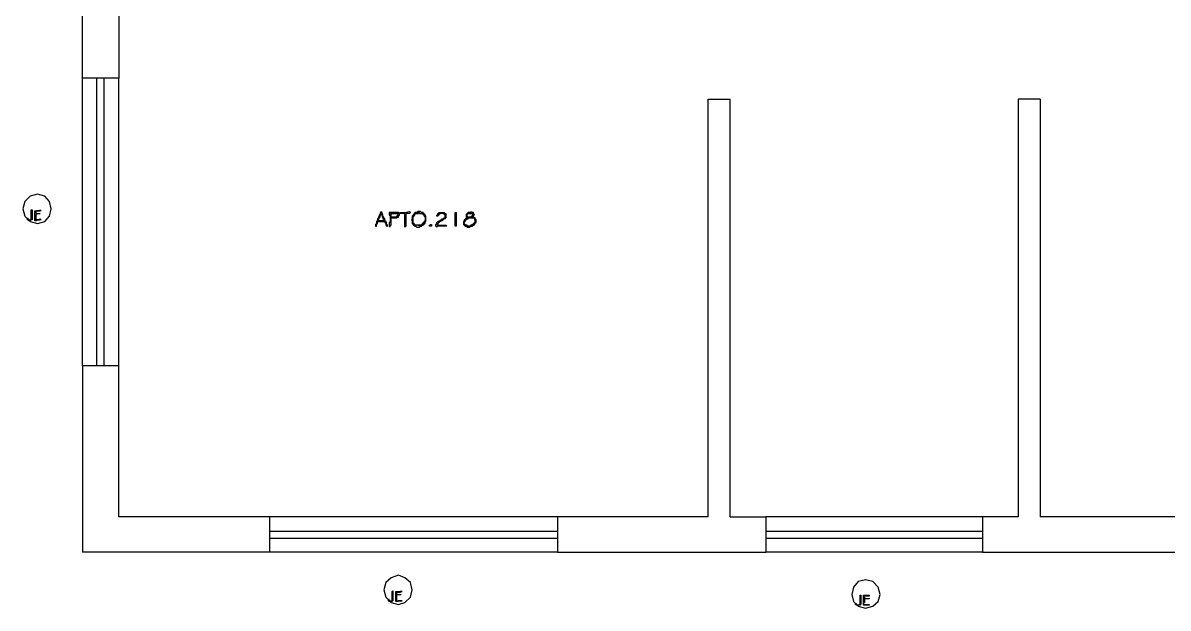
# Model space of a CAD drawing. Header units: millimetres. Extents: x -518.8 to -461.2, y 3.5 to 44.2.
# Drawn here: x -516.69 to -508.71, y 14.46 to 18.54 of the extents above; entities that cross this region are included whole.
import ezdxf

# ---------------------------------------------------------------- set-up
doc = ezdxf.new("R2010")
doc.units = ezdxf.units.MM
doc.header["$MEASUREMENT"] = 0
for name, color, linetype in [('10', 10, 'Continuous'), ('4', 4, 'Continuous'), ('5', 5, 'Continuous'), ('6', 6, 'Continuous'), ('8', 8, 'Continuous'), ('MYSOLIDS', 7, 'Continuous')]:
    doc.layers.add(name, color=color, linetype=linetype)

msp = doc.modelspace()

# ---------------------------------------------------------------- linework, layer by layer
at = {"layer": '10'}
for points in [[(-516.0211, 19.2127), (-516.0211, 18.1556), (-516.0211, 18.1556), (-516.2752, 18.1556), (-516.2752, 18.1556), (-516.2752, 19.6135)], [(-511.9151, 15.1), (-511.9151, 18.009)], [(-511.7617, 15.1), (-511.7617, 18.009)], [(-509.7564, 18.009), (-509.7564, 15.1)], [(-509.6038, 18.009), (-509.7564, 18.009)], [(-509.6038, 18.009), (-509.6038, 15.1)], [(-516.0211, 15.1), (-516.0211, 16.1503), (-516.0211, 16.1503), (-516.2752, 16.1503), (-516.2752, 16.1503), (-516.2752, 14.8518)], [(-514.9707, 15.1), (-516.0211, 15.1)], [(-514.9707, 15.1), (-514.9707, 14.8518)], [(-511.9151, 15.1), (-512.9654, 15.1)], [(-512.9654, 15.1), (-512.9654, 14.8518), (-512.9654, 14.8518), (-511.5136, 14.8518)], [(-511.7617, 15.1), (-511.5136, 15.1), (-511.5136, 14.8518)], [(-509.7564, 15.1), (-510.0053, 15.1), (-510.0053, 15.1), (-510.0053, 14.8518), (-510.0053, 14.8518), (-508.5534, 14.8518), (-508.5534, 14.8518), (-508.5534, 15.1)], [(-508.5534, 15.1), (-509.6038, 15.1)], [(-514.9707, 14.8518), (-516.2752, 14.8518)]]:
    msp.add_lwpolyline(points, dxfattribs=at)
at = {"layer": '4'}
for points in [[(-512.9654, 15.1), (-514.9707, 15.1)], [(-512.9654, 14.9977), (-514.9707, 14.9977)], [(-512.9654, 14.9473), (-514.9707, 14.9473)], [(-512.9654, 14.8518), (-514.9707, 14.8518)]]:
    msp.add_lwpolyline(points, dxfattribs=at)
at = {"layer": '5'}
msp.add_lwpolyline([(-511.9151, 18.009), (-511.7617, 18.009)], dxfattribs=at)
at = {"layer": '6'}
for points in [[(-516.4918, 17.2451), (-516.5045, 17.2962), (-516.5369, 17.3345), (-516.5872, 17.3473), (-516.6384, 17.3345), (-516.6767, 17.2962), (-516.6895, 17.2451), (-516.6767, 17.1947), (-516.6384, 17.1563), (-516.5872, 17.1436), (-516.5369, 17.1563), (-516.5045, 17.1947), (-516.4918, 17.2451)], [(-513.9775, 14.5909), (-513.9902, 14.6413), (-514.0286, 14.6736), (-514.073, 14.6924), (-514.1241, 14.6736), (-514.1617, 14.6413), (-514.1745, 14.5909), (-514.1617, 14.5398), (-514.1241, 14.5015), (-514.073, 14.4887), (-514.0286, 14.5015), (-513.9902, 14.5398), (-513.9775, 14.5909)], [(-510.7181, 14.5586), (-510.7308, 14.6097), (-510.7692, 14.6481), (-510.8196, 14.6609), (-510.8707, 14.6481), (-510.9023, 14.6097), (-510.9151, 14.5586), (-510.9023, 14.5082), (-510.8707, 14.4759), (-510.8196, 14.4631), (-510.7692, 14.4759), (-510.7308, 14.5082), (-510.7181, 14.5586)]]:
    msp.add_lwpolyline(points, dxfattribs=at)
at = {"layer": '8'}
for points in [[(-516.2752, 16.1503), (-516.2752, 18.1556)], [(-516.1737, 16.1503), (-516.1737, 18.1556)], [(-516.1226, 16.1503), (-516.1226, 18.1556)], [(-516.0211, 16.1503), (-516.0211, 18.1556)], [(-510.0053, 15.1), (-511.5136, 15.1)], [(-510.0053, 14.9977), (-511.5136, 14.9977)], [(-510.0053, 14.9473), (-511.5136, 14.9473)], [(-510.0053, 14.8518), (-511.5136, 14.8518)]]:
    msp.add_lwpolyline(points, dxfattribs=at)
at = {"layer": 'MYSOLIDS'}
for points in [[(-516.6324, 17.1879), (-516.6324, 17.2323), (-516.6324, 17.2391), (-516.6324, 17.2391), (-516.6256, 17.2391), (-516.6256, 17.2391), (-516.6256, 17.2391), (-516.6256, 17.2391), (-516.6256, 17.2323), (-516.6256, 17.2323), (-516.6256, 17.1879), (-516.6256, 17.1879), (-516.6256, 17.1819), (-516.6256, 17.1819), (-516.6256, 17.1751), (-516.6256, 17.1751), (-516.6256, 17.1751), (-516.6256, 17.1691), (-516.6324, 17.1691), (-516.6324, 17.1691), (-516.6324, 17.1691), (-516.6384, 17.1624), (-516.6384, 17.1624), (-516.6451, 17.1624), (-516.6451, 17.1624), (-516.6451, 17.1624), (-516.6511, 17.1624), (-516.6511, 17.1691), (-516.6511, 17.1691), (-516.6572, 17.1691), (-516.6572, 17.1751), (-516.6572, 17.1751), (-516.6572, 17.1751), (-516.6572, 17.1819), (-516.6572, 17.1819), (-516.6572, 17.1819), (-516.6572, 17.1819), (-516.6572, 17.1751), (-516.6572, 17.1751), (-516.6511, 17.1751), (-516.6511, 17.1751), (-516.6511, 17.1751), (-516.6511, 17.1691), (-516.6511, 17.1691), (-516.6451, 17.1691), (-516.6451, 17.1691), (-516.6451, 17.1691), (-516.6384, 17.1691), (-516.6384, 17.1691), (-516.6384, 17.1691), (-516.6324, 17.1691), (-516.6324, 17.1751), (-516.6324, 17.1751), (-516.6324, 17.1751), (-516.6324, 17.1819), (-516.6256, 17.1819), (-516.6324, 17.1879), (-516.6324, 17.1879), (-516.6324, 17.1879), (-516.6324, 17.1879), (-516.6324, 17.1879), (-516.6324, 17.1879), (-516.6324, 17.1879)], [(-516.6, 17.2135), (-516.5684, 17.2135), (-516.5684, 17.2135), (-516.5684, 17.2135), (-516.5684, 17.2135), (-516.5684, 17.2135), (-516.5684, 17.2135), (-516.5684, 17.2135), (-516.5684, 17.2135), (-516.5684, 17.2135), (-516.5684, 17.2135), (-516.6, 17.2067), (-516.6, 17.2067), (-516.6, 17.2067), (-516.6, 17.2067), (-516.6, 17.2067), (-516.6, 17.2007), (-516.6, 17.2007), (-516.6, 17.1947), (-516.6, 17.1947), (-516.6, 17.1879), (-516.6, 17.1879), (-516.6, 17.1819), (-516.6, 17.1819), (-516.6, 17.1751), (-516.6, 17.1751), (-516.6, 17.1691), (-516.6, 17.1691), (-516.6, 17.1691), (-516.594, 17.1691), (-516.594, 17.1691), (-516.5872, 17.1691), (-516.5872, 17.1691), (-516.5812, 17.1691), (-516.5812, 17.1691), (-516.5745, 17.1691), (-516.5745, 17.1691), (-516.5684, 17.1751), (-516.5684, 17.1751), (-516.5684, 17.1751), (-516.5617, 17.1691), (-516.5617, 17.1691), (-516.5617, 17.1691), (-516.5617, 17.1691), (-516.5617, 17.1691), (-516.5684, 17.1691), (-516.5684, 17.1691), (-516.5745, 17.1691), (-516.5745, 17.1691), (-516.5812, 17.1691), (-516.5812, 17.1691), (-516.5872, 17.1691), (-516.5872, 17.1691), (-516.594, 17.1691), (-516.594, 17.1624), (-516.6, 17.1624), (-516.6, 17.1624), (-516.6, 17.1624), (-516.6068, 17.1624), (-516.6068, 17.1691), (-516.6068, 17.1691), (-516.6068, 17.1691), (-516.6068, 17.1691), (-516.6068, 17.1691), (-516.6068, 17.1751), (-516.6068, 17.1751), (-516.6068, 17.1819), (-516.6068, 17.1819), (-516.6068, 17.1879), (-516.6068, 17.1879), (-516.6068, 17.1947), (-516.6068, 17.1947), (-516.6068, 17.2007), (-516.6068, 17.2007), (-516.6068, 17.2007), (-516.6068, 17.2067), (-516.6068, 17.2135), (-516.6068, 17.2135), (-516.6068, 17.2195), (-516.6068, 17.2195), (-516.6068, 17.2263), (-516.6068, 17.2263), (-516.6068, 17.2263), (-516.6068, 17.2323), (-516.6068, 17.2323), (-516.6068, 17.2323), (-516.6068, 17.2323), (-516.6, 17.2323), (-516.6, 17.2323), (-516.6, 17.2323), (-516.594, 17.2323), (-516.594, 17.2323), (-516.594, 17.2323), (-516.5872, 17.2323), (-516.5872, 17.2323), (-516.5812, 17.2323), (-516.5812, 17.2323), (-516.5745, 17.2323), (-516.5745, 17.2323), (-516.5684, 17.2323), (-516.5684, 17.2323), (-516.5684, 17.2391), (-516.5684, 17.2391), (-516.5617, 17.2323), (-516.5617, 17.2323), (-516.5617, 17.2323), (-516.5617, 17.2323), (-516.5617, 17.2323), (-516.5617, 17.2323), (-516.5684, 17.2323), (-516.5684, 17.2323), (-516.5745, 17.2323), (-516.5745, 17.2323), (-516.5812, 17.2323), (-516.5872, 17.2323), (-516.5872, 17.2323), (-516.594, 17.2323), (-516.594, 17.2263), (-516.6, 17.2263), (-516.6, 17.2263), (-516.6, 17.2263), (-516.6, 17.2195), (-516.6, 17.2195), (-516.6, 17.2195), (-516.6, 17.2135), (-516.6, 17.2135), (-516.6, 17.2135), (-516.6, 17.2135), (-516.6, 17.2135)], [(-514.1872, 17.2135), (-514.194, 17.2135), (-514.194, 17.2135), (-514.194, 17.2067), (-514.1872, 17.2007), (-514.1872, 17.1947), (-514.1872, 17.1947), (-514.1872, 17.1879), (-514.1812, 17.1879), (-514.1812, 17.1819), (-514.1812, 17.1751), (-514.1745, 17.1751), (-514.1745, 17.1691), (-514.1745, 17.1624), (-514.2128, 17.1624), (-514.2196, 17.1624), (-514.2256, 17.1563), (-514.2256, 17.1496), (-514.2256, 17.1496), (-514.2256, 17.1436), (-514.2256, 17.1436), (-514.2324, 17.1368), (-514.2324, 17.1308), (-514.2324, 17.1308), (-514.2324, 17.124), (-514.2324, 17.124), (-514.2324, 17.124), (-514.2324, 17.124), (-514.2256, 17.124), (-514.2256, 17.1308), (-514.2256, 17.1368), (-514.2256, 17.1368), (-514.2196, 17.1436), (-514.2196, 17.1436), (-514.2196, 17.1496), (-514.2196, 17.1563), (-514.1684, 17.1563), (-514.1617, 17.1563), (-514.1684, 17.1624), (-514.1684, 17.1691), (-514.1684, 17.1691), (-514.1684, 17.1751), (-514.1745, 17.1819), (-514.1745, 17.1819), (-514.1745, 17.1879), (-514.1745, 17.1879), (-514.1812, 17.1947), (-514.1812, 17.1947), (-514.1812, 17.2007), (-514.1812, 17.2007), (-514.1812, 17.2067), (-514.1872, 17.2135), (-514.1872, 17.2135), (-514.1872, 17.2135)], [(-514.194, 17.2263), (-514.194, 17.2263), (-514.194, 17.2195), (-514.194, 17.2195), (-514.2, 17.2195), (-514.2, 17.2135), (-514.2, 17.2067), (-514.2068, 17.2007), (-514.2068, 17.1947), (-514.2128, 17.1879), (-514.2128, 17.1819), (-514.2128, 17.1819), (-514.2128, 17.1819), (-514.2196, 17.1751), (-514.2196, 17.1691), (-514.2196, 17.1624), (-514.2196, 17.1624), (-514.2128, 17.1624), (-514.2128, 17.1624), (-514.2128, 17.1691), (-514.2128, 17.1751), (-514.2068, 17.1751), (-514.2068, 17.1819), (-514.2068, 17.1819), (-514.2068, 17.1879), (-514.2, 17.1879), (-514.2, 17.1947), (-514.2, 17.2007), (-514.2, 17.2007), (-514.194, 17.2067), (-514.194, 17.2135), (-514.1872, 17.2135), (-514.1872, 17.2195), (-514.194, 17.2195), (-514.194, 17.2263), (-514.194, 17.2263)], [(-514.1617, 17.1563), (-514.1684, 17.1563), (-514.1684, 17.1563), (-514.1684, 17.1496), (-514.1684, 17.1496), (-514.1617, 17.1436), (-514.1617, 17.1368), (-514.1617, 17.1308), (-514.1557, 17.1308), (-514.1557, 17.124), (-514.1496, 17.124), (-514.1496, 17.124), (-514.1496, 17.124), (-514.1496, 17.124), (-514.1496, 17.1308), (-514.1496, 17.1308), (-514.1557, 17.1368), (-514.1557, 17.1436), (-514.1557, 17.1496), (-514.1617, 17.1563), (-514.1617, 17.1563), (-514.1617, 17.1563)], [(-514.1301, 17.2195), (-514.1301, 17.2195), (-514.1369, 17.2195), (-514.1369, 17.2195), (-514.1369, 17.2135), (-514.0918, 17.2135), (-514.0918, 17.2135), (-514.0857, 17.2135), (-514.0857, 17.2135), (-514.079, 17.2135), (-514.079, 17.2135), (-514.079, 17.2067), (-514.073, 17.2007), (-514.073, 17.2007), (-514.079, 17.2007), (-514.079, 17.1947), (-514.0857, 17.1947), (-514.0857, 17.1879), (-514.0857, 17.1879), (-514.0918, 17.1879), (-514.0985, 17.1879), (-514.0985, 17.1879), (-514.1045, 17.1879), (-514.1113, 17.1879), (-514.1113, 17.1879), (-514.1173, 17.1879), (-514.1241, 17.1879), (-514.079, 17.1879), (-514.079, 17.1879), (-514.073, 17.1879), (-514.073, 17.1947), (-514.073, 17.1947), (-514.0662, 17.2007), (-514.0662, 17.2067), (-514.0662, 17.2067), (-514.0662, 17.2135), (-514.073, 17.2135), (-514.073, 17.2195), (-514.079, 17.2195), (-514.1241, 17.2195), (-514.1301, 17.2195), (-514.1301, 17.2195), (-514.1301, 17.2195)], [(-514.1369, 17.2135), (-514.1369, 17.2135), (-514.1369, 17.2135), (-514.1369, 17.2067), (-514.1369, 17.2007), (-514.1301, 17.2007), (-514.1301, 17.1947), (-514.1301, 17.1879), (-514.1301, 17.1879), (-514.1301, 17.1819), (-514.1301, 17.1751), (-514.1301, 17.1691), (-514.1301, 17.1691), (-514.1301, 17.1624), (-514.1301, 17.1563), (-514.1301, 17.1496), (-514.1369, 17.1496), (-514.1369, 17.1436), (-514.1369, 17.1368), (-514.1369, 17.1308), (-514.1369, 17.1308), (-514.1369, 17.124), (-514.1369, 17.124), (-514.1301, 17.118), (-514.1301, 17.124), (-514.1301, 17.124), (-514.1301, 17.1308), (-514.1241, 17.1308), (-514.1241, 17.1368), (-514.1241, 17.1436), (-514.1241, 17.1436), (-514.1241, 17.1496), (-514.1241, 17.1563), (-514.1241, 17.1624), (-514.1241, 17.1624), (-514.1241, 17.1691), (-514.1241, 17.1751), (-514.1241, 17.1751), (-514.1241, 17.1819), (-514.1241, 17.1819), (-514.1241, 17.1819), (-514.1173, 17.1819), (-514.1113, 17.1819), (-514.1045, 17.1819), (-514.0985, 17.1819), (-514.0985, 17.1819), (-514.0918, 17.1819), (-514.0857, 17.1819), (-514.0857, 17.1819), (-514.079, 17.1879), (-514.1241, 17.1879), (-514.1241, 17.1879), (-514.1241, 17.1947), (-514.1241, 17.1947), (-514.1241, 17.2007), (-514.1241, 17.2067), (-514.1241, 17.2067), (-514.1241, 17.2135), (-514.1241, 17.2135), (-514.1173, 17.2135), (-514.1113, 17.2135), (-514.1113, 17.2135), (-514.1113, 17.2135), (-514.1045, 17.2135), (-514.0985, 17.2135), (-514.0918, 17.2135), (-514.1369, 17.2135), (-514.1369, 17.2135)], [(-514.0985, 17.2195), (-514.0985, 17.2195), (-514.1045, 17.2195), (-514.1113, 17.2195), (-514.1113, 17.2195), (-514.1173, 17.2195), (-514.1241, 17.2195), (-514.1241, 17.2195), (-514.079, 17.2195), (-514.079, 17.2195), (-514.0857, 17.2195), (-514.0918, 17.2195), (-514.0985, 17.2195), (-514.0985, 17.2195)], [(-513.9963, 17.2263), (-513.9963, 17.2263), (-513.9902, 17.2195), (-513.9902, 17.2195), (-513.9902, 17.2195), (-513.9902, 17.2195), (-513.9902, 17.2195), (-513.9902, 17.2195), (-513.9963, 17.2135), (-513.9963, 17.2135), (-514.0218, 17.2135), (-514.0218, 17.124), (-514.0218, 17.124), (-514.0218, 17.124), (-514.0286, 17.118), (-514.0286, 17.118), (-514.0286, 17.124), (-514.0286, 17.124), (-514.0286, 17.124), (-514.0286, 17.124), (-514.0286, 17.2135), (-514.0346, 17.2135), (-514.0414, 17.2135), (-514.0474, 17.2135), (-514.0542, 17.2135), (-514.0542, 17.2135), (-514.0602, 17.2135), (-514.0602, 17.2135), (-514.0602, 17.2135), (-514.0602, 17.2135), (-514.0662, 17.2135), (-514.0662, 17.2135), (-514.0602, 17.2195), (-514.0602, 17.2195), (-514.0602, 17.2195), (-514.0602, 17.2195), (-514.0542, 17.2195), (-514.0474, 17.2195), (-514.0474, 17.2195), (-514.0414, 17.2195), (-514.0414, 17.2195), (-514.0346, 17.2195), (-514.0286, 17.2195), (-513.9963, 17.2263), (-513.9963, 17.2263), (-513.9963, 17.2263)], [(-513.9587, 17.2195), (-513.9587, 17.2135), (-513.9647, 17.2135), (-513.9647, 17.2067), (-513.9707, 17.2067), (-513.9707, 17.2007), (-513.9707, 17.2007), (-513.9775, 17.1947), (-513.9775, 17.1947), (-513.9775, 17.1879), (-513.9775, 17.1819), (-513.9775, 17.1819), (-513.9775, 17.1751), (-513.9835, 17.1691), (-513.9835, 17.1691), (-513.9775, 17.1624), (-513.9775, 17.1563), (-513.9775, 17.1496), (-513.9775, 17.1496), (-513.9775, 17.1436), (-513.9707, 17.1368), (-513.9707, 17.1368), (-513.9707, 17.1308), (-513.9647, 17.1308), (-513.9647, 17.1308), (-513.9587, 17.124), (-513.9587, 17.124), (-513.9519, 17.124), (-513.9459, 17.118), (-513.9391, 17.118), (-513.9391, 17.118), (-513.9331, 17.118), (-513.9331, 17.118), (-513.9263, 17.118), (-513.9203, 17.124), (-513.9203, 17.124), (-513.9136, 17.124), (-513.9136, 17.124), (-513.9391, 17.1308), (-513.9391, 17.1308), (-513.9459, 17.1308), (-513.9459, 17.1308), (-513.9519, 17.1308), (-513.9587, 17.1308), (-513.9587, 17.1368), (-513.9647, 17.1368), (-513.9647, 17.1368), (-513.9647, 17.1436), (-513.9707, 17.1436), (-513.9707, 17.1496), (-513.9707, 17.1563), (-513.9707, 17.1563), (-513.9707, 17.1624), (-513.9707, 17.1691), (-513.9707, 17.1691), (-513.9707, 17.1751), (-513.9707, 17.1819), (-513.9707, 17.1819), (-513.9707, 17.1879), (-513.9707, 17.1947), (-513.9647, 17.1947), (-513.9647, 17.2007), (-513.9587, 17.2007), (-513.9587, 17.2067), (-513.9587, 17.2067), (-513.9519, 17.2135), (-513.9459, 17.2135), (-513.9459, 17.2135), (-513.9391, 17.2135), (-513.9331, 17.2135), (-513.9331, 17.2195), (-513.9587, 17.2195), (-513.9587, 17.2195)], [(-513.9331, 17.2263), (-513.9331, 17.2263), (-513.9331, 17.2263), (-513.9391, 17.2263), (-513.9459, 17.2195), (-513.9459, 17.2195), (-513.9519, 17.2195), (-513.9587, 17.2195), (-513.9331, 17.2195), (-513.9263, 17.2195), (-513.9263, 17.2135), (-513.9203, 17.2135), (-513.9136, 17.2135), (-513.9136, 17.2135), (-513.9075, 17.2135), (-513.9008, 17.2067), (-513.9008, 17.2067), (-513.9008, 17.2067), (-513.8948, 17.2007), (-513.8948, 17.2007), (-513.8948, 17.1947), (-513.888, 17.1879), (-513.888, 17.1879), (-513.888, 17.1819), (-513.888, 17.1751), (-513.888, 17.1751), (-513.888, 17.1691), (-513.888, 17.1691), (-513.888, 17.1624), (-513.8948, 17.1563), (-513.8948, 17.1496), (-513.8948, 17.1496), (-513.9008, 17.1496), (-513.9008, 17.1436), (-513.9075, 17.1436), (-513.9075, 17.1368), (-513.9136, 17.1368), (-513.9136, 17.1308), (-513.9203, 17.1308), (-513.9263, 17.1308), (-513.9263, 17.1308), (-513.9331, 17.1308), (-513.9391, 17.1308), (-513.9136, 17.124), (-513.9075, 17.1308), (-513.9075, 17.1308), (-513.9008, 17.1308), (-513.9008, 17.1368), (-513.8948, 17.1368), (-513.8948, 17.1436), (-513.888, 17.1436), (-513.888, 17.1496), (-513.888, 17.1563), (-513.888, 17.1563), (-513.882, 17.1563), (-513.882, 17.1624), (-513.882, 17.1691), (-513.882, 17.1751), (-513.882, 17.1751), (-513.882, 17.1751), (-513.882, 17.1819), (-513.882, 17.1879), (-513.882, 17.1947), (-513.882, 17.1947), (-513.888, 17.2007), (-513.888, 17.2067), (-513.8948, 17.2067), (-513.8948, 17.2135), (-513.8948, 17.2135), (-513.9008, 17.2135), (-513.9008, 17.2195), (-513.9075, 17.2195), (-513.9136, 17.2195), (-513.9136, 17.2195), (-513.9203, 17.2263), (-513.9263, 17.2263), (-513.9331, 17.2263), (-513.9331, 17.2263)], [(-513.8053, 17.1308), (-513.7421, 17.1308), (-513.7421, 17.1308), (-513.7421, 17.1308), (-513.7354, 17.124), (-513.7354, 17.124), (-513.7421, 17.124), (-513.7421, 17.124), (-513.7421, 17.124), (-513.7421, 17.124), (-513.8053, 17.124), (-513.8053, 17.124), (-513.8053, 17.124), (-513.8053, 17.118), (-513.8053, 17.118), (-513.8121, 17.124), (-513.8121, 17.124), (-513.8121, 17.124), (-513.8121, 17.124), (-513.8121, 17.1308), (-513.8121, 17.1368), (-513.8053, 17.1436), (-513.8053, 17.1436), (-513.8053, 17.1436), (-513.8053, 17.1496), (-513.7993, 17.1563), (-513.7993, 17.1563), (-513.7925, 17.1563), (-513.7925, 17.1624), (-513.7925, 17.1624), (-513.7865, 17.1624), (-513.7797, 17.1624), (-513.7797, 17.1691), (-513.7737, 17.1691), (-513.7677, 17.1751), (-513.7609, 17.1751), (-513.7609, 17.1751), (-513.7609, 17.1751), (-513.7549, 17.1819), (-513.7549, 17.1819), (-513.7481, 17.1879), (-513.7481, 17.1947), (-513.7481, 17.1947), (-513.7481, 17.2007), (-513.7481, 17.2007), (-513.7481, 17.2067), (-513.7549, 17.2067), (-513.7549, 17.2135), (-513.7549, 17.2135), (-513.7609, 17.2135), (-513.7677, 17.2135), (-513.7677, 17.2135), (-513.7737, 17.2135), (-513.7797, 17.2135), (-513.7865, 17.2135), (-513.7865, 17.2135), (-513.7865, 17.2067), (-513.7925, 17.2067), (-513.7925, 17.2007), (-513.7993, 17.2007), (-513.7993, 17.2007), (-513.7993, 17.1947), (-513.8053, 17.1947), (-513.8053, 17.1947), (-513.8053, 17.1947), (-513.8053, 17.1947), (-513.8053, 17.1947), (-513.8053, 17.1947), (-513.8053, 17.2007), (-513.8053, 17.2007), (-513.7993, 17.2067), (-513.7993, 17.2135), (-513.7993, 17.2135), (-513.7925, 17.2135), (-513.7925, 17.2195), (-513.7865, 17.2195), (-513.7865, 17.2195), (-513.7797, 17.2195), (-513.7737, 17.2195), (-513.7737, 17.2195), (-513.7677, 17.2195), (-513.7677, 17.2195), (-513.7609, 17.2195), (-513.7549, 17.2195), (-513.7549, 17.2195), (-513.7481, 17.2135), (-513.7481, 17.2135), (-513.7421, 17.2135), (-513.7421, 17.2067), (-513.7421, 17.2067), (-513.7421, 17.2007), (-513.7421, 17.1947), (-513.7421, 17.1947), (-513.7421, 17.1879), (-513.7421, 17.1879), (-513.7421, 17.1819), (-513.7481, 17.1819), (-513.7481, 17.1751), (-513.7549, 17.1751), (-513.7549, 17.1751), (-513.7609, 17.1691), (-513.7609, 17.1691), (-513.7677, 17.1624), (-513.7737, 17.1624), (-513.7737, 17.1624), (-513.7797, 17.1563), (-513.7865, 17.1563), (-513.7865, 17.1563), (-513.7925, 17.1496), (-513.7925, 17.1496), (-513.7993, 17.1436), (-513.7993, 17.1436), (-513.7993, 17.1368), (-513.7993, 17.1308), (-513.8053, 17.1308), (-513.8053, 17.1308), (-513.8053, 17.1308), (-513.8053, 17.1308)], [(-513.6782, 17.124), (-513.6782, 17.1308), (-513.6782, 17.1368), (-513.6782, 17.1368), (-513.6782, 17.1436), (-513.6782, 17.1436), (-513.6782, 17.1496), (-513.6782, 17.1563), (-513.6782, 17.1624), (-513.6782, 17.1624), (-513.6782, 17.1691), (-513.6782, 17.1751), (-513.6782, 17.1819), (-513.6782, 17.1819), (-513.6782, 17.1879), (-513.6782, 17.1947), (-513.6782, 17.1947), (-513.6782, 17.2007), (-513.6782, 17.2067), (-513.6782, 17.2067), (-513.6782, 17.2135), (-513.6782, 17.2195), (-513.6782, 17.2195), (-513.6782, 17.2195), (-513.6782, 17.2195), (-513.6782, 17.2195), (-513.6722, 17.2195), (-513.6722, 17.2195), (-513.6722, 17.2135), (-513.6722, 17.2135), (-513.6722, 17.2067), (-513.6722, 17.2007), (-513.6722, 17.2007), (-513.6722, 17.1947), (-513.6722, 17.1879), (-513.6722, 17.1879), (-513.6722, 17.1819), (-513.6722, 17.1751), (-513.6722, 17.1691), (-513.6722, 17.1691), (-513.6722, 17.1624), (-513.6722, 17.1563), (-513.6722, 17.1496), (-513.6722, 17.1496), (-513.6722, 17.1436), (-513.6722, 17.1368), (-513.6722, 17.1308), (-513.6722, 17.1308), (-513.6722, 17.1308), (-513.6722, 17.1308), (-513.6722, 17.124), (-513.6782, 17.124), (-513.6782, 17.124), (-513.6782, 17.124), (-513.6782, 17.124), (-513.6782, 17.124), (-513.6782, 17.124), (-513.6782, 17.124), (-513.6782, 17.124), (-513.6782, 17.124), (-513.6782, 17.124)], [(-513.5699, 17.2263), (-513.5699, 17.2195), (-513.576, 17.2195), (-513.5827, 17.2195), (-513.5887, 17.2195), (-513.5887, 17.2195), (-513.5699, 17.2135), (-513.5699, 17.2135), (-513.5639, 17.2135), (-513.5572, 17.2135), (-513.5572, 17.2135), (-513.5572, 17.2067), (-513.5572, 17.2067), (-513.5572, 17.2067), (-513.5572, 17.2007), (-513.5572, 17.1947), (-513.5639, 17.1947), (-513.5639, 17.1947), (-513.5699, 17.1879), (-513.5699, 17.1879), (-513.576, 17.1879), (-513.5827, 17.1879), (-513.6015, 17.1879), (-513.6015, 17.1879), (-513.5955, 17.1879), (-513.5887, 17.1819), (-513.5955, 17.1819), (-513.6015, 17.1819), (-513.6015, 17.1751), (-513.6083, 17.1751), (-513.6083, 17.1691), (-513.6143, 17.1691), (-513.6143, 17.1624), (-513.6143, 17.1563), (-513.6211, 17.1563), (-513.6211, 17.1496), (-513.6211, 17.1436), (-513.6211, 17.1436), (-513.6211, 17.1368), (-513.6143, 17.1308), (-513.6143, 17.1308), (-513.6083, 17.124), (-513.6083, 17.124), (-513.5887, 17.124), (-513.5887, 17.124), (-513.5955, 17.124), (-513.5955, 17.1308), (-513.6015, 17.1308), (-513.6083, 17.1308), (-513.6083, 17.1308), (-513.6083, 17.1368), (-513.6143, 17.1436), (-513.6143, 17.1436), (-513.6143, 17.1496), (-513.6143, 17.1496), (-513.6083, 17.1563), (-513.6083, 17.1624), (-513.6083, 17.1624), (-513.6015, 17.1691), (-513.6015, 17.1691), (-513.5955, 17.1751), (-513.5955, 17.1751), (-513.5887, 17.1751), (-513.5887, 17.1819), (-513.5827, 17.1819), (-513.5827, 17.1819), (-513.576, 17.1819), (-513.5699, 17.1819), (-513.5639, 17.1819), (-513.5444, 17.1819), (-513.5511, 17.1879), (-513.5572, 17.1879), (-513.5572, 17.1879), (-513.5572, 17.1879), (-513.5511, 17.1947), (-513.5511, 17.1947), (-513.5511, 17.2007), (-513.5511, 17.2007), (-513.5444, 17.2067), (-513.5444, 17.2067), (-513.5511, 17.2135), (-513.5511, 17.2135), (-513.5511, 17.2195), (-513.5572, 17.2195), (-513.5572, 17.2195), (-513.5639, 17.2195), (-513.5699, 17.2263), (-513.5699, 17.2263)], [(-513.5444, 17.1819), (-513.5639, 17.1819), (-513.5639, 17.1819), (-513.5572, 17.1819), (-513.5572, 17.1819), (-513.5511, 17.1819), (-513.5444, 17.1751), (-513.5444, 17.1751), (-513.5444, 17.1691), (-513.5384, 17.1624), (-513.5384, 17.1624), (-513.5384, 17.1563), (-513.5444, 17.1496), (-513.5444, 17.1496), (-513.5444, 17.1496), (-513.5511, 17.1436), (-513.5511, 17.1368), (-513.5572, 17.1368), (-513.5572, 17.1368), (-513.5639, 17.1308), (-513.5639, 17.1308), (-513.5699, 17.1308), (-513.5699, 17.1308), (-513.576, 17.124), (-513.5827, 17.124), (-513.5887, 17.124), (-513.6083, 17.124), (-513.6083, 17.124), (-513.6015, 17.124), (-513.5955, 17.118), (-513.5887, 17.118), (-513.5887, 17.118), (-513.5887, 17.118), (-513.5827, 17.118), (-513.5767, 17.118), (-513.5699, 17.124), (-513.5699, 17.124), (-513.5639, 17.124), (-513.5639, 17.124), (-513.5572, 17.124), (-513.5572, 17.1308), (-513.5511, 17.1308), (-513.5444, 17.1368), (-513.5444, 17.1368), (-513.5444, 17.1368), (-513.5384, 17.1436), (-513.5384, 17.1436), (-513.5384, 17.1496), (-513.5316, 17.1496), (-513.5316, 17.1563), (-513.5316, 17.1624), (-513.5316, 17.1624), (-513.5316, 17.1691), (-513.5316, 17.1691), (-513.5384, 17.1751), (-513.5384, 17.1819), (-513.5444, 17.1819), (-513.5444, 17.1819), (-513.5444, 17.1819)], [(-513.5887, 17.2195), (-513.5955, 17.2135), (-513.5955, 17.2135), (-513.6015, 17.2067), (-513.6015, 17.2067), (-513.6015, 17.2007), (-513.6015, 17.1947), (-513.6015, 17.1947), (-513.6015, 17.1947), (-513.6015, 17.1879), (-513.5827, 17.1879), (-513.5827, 17.1879), (-513.5887, 17.1879), (-513.5955, 17.1947), (-513.5955, 17.1947), (-513.5955, 17.2007), (-513.5955, 17.2007), (-513.5955, 17.2067), (-513.5955, 17.2067), (-513.5887, 17.2135), (-513.5887, 17.2135), (-513.5827, 17.2135), (-513.5827, 17.2135), (-513.576, 17.2135), (-513.5699, 17.2135), (-513.5887, 17.2195), (-513.5887, 17.2195)], [(-513.8504, 17.124), (-513.8564, 17.124), (-513.8564, 17.124), (-513.8564, 17.124), (-513.8564, 17.1308), (-513.8564, 17.1308), (-513.8564, 17.1308), (-513.8504, 17.1368), (-513.8504, 17.1368), (-513.8436, 17.1368), (-513.8436, 17.1368), (-513.8436, 17.1308), (-513.8436, 17.1308), (-513.8436, 17.124), (-513.8436, 17.124), (-513.8504, 17.124), (-513.8504, 17.124), (-513.8504, 17.124), (-513.8504, 17.124), (-513.8504, 17.124)], [(-514.1173, 14.533), (-514.1173, 14.5782), (-514.1173, 14.5782), (-514.1173, 14.5782), (-514.1113, 14.5842), (-514.1113, 14.5842), (-514.1113, 14.5782), (-514.1113, 14.5782), (-514.1113, 14.5782), (-514.1113, 14.5782), (-514.1113, 14.533), (-514.1113, 14.527), (-514.1113, 14.527), (-514.1113, 14.5203), (-514.1113, 14.5203), (-514.1113, 14.5203), (-514.1113, 14.5203), (-514.1113, 14.5142), (-514.1173, 14.5142), (-514.1173, 14.5082), (-514.1173, 14.5082), (-514.1241, 14.5082), (-514.1241, 14.5082), (-514.1301, 14.5082), (-514.1301, 14.5082), (-514.1301, 14.5082), (-514.1369, 14.5082), (-514.1369, 14.5082), (-514.1429, 14.5142), (-514.1429, 14.5142), (-514.1429, 14.5203), (-514.1429, 14.5203), (-514.1429, 14.5203), (-514.1429, 14.5203), (-514.1429, 14.5203), (-514.1429, 14.527), (-514.1429, 14.527), (-514.1429, 14.5203), (-514.1429, 14.5203), (-514.1369, 14.5203), (-514.1369, 14.5203), (-514.1369, 14.5142), (-514.1369, 14.5142), (-514.1369, 14.5142), (-514.1301, 14.5142), (-514.1301, 14.5142), (-514.1301, 14.5142), (-514.1241, 14.5142), (-514.1241, 14.5142), (-514.1241, 14.5142), (-514.1173, 14.5142), (-514.1173, 14.5203), (-514.1173, 14.5203), (-514.1173, 14.5203), (-514.1173, 14.527), (-514.1173, 14.527), (-514.1173, 14.527), (-514.1173, 14.527), (-514.1173, 14.533), (-514.1173, 14.533), (-514.1173, 14.533), (-514.1173, 14.533), (-514.1173, 14.533)], [(-514.0857, 14.5586), (-514.0542, 14.5586), (-514.0542, 14.5586), (-514.0542, 14.5586), (-514.0542, 14.5586), (-514.0542, 14.5586), (-514.0542, 14.5586), (-514.0542, 14.5586), (-514.0542, 14.5586), (-514.0542, 14.5586), (-514.0542, 14.5586), (-514.0857, 14.5526), (-514.0857, 14.5526), (-514.0857, 14.5526), (-514.0857, 14.5458), (-514.0857, 14.5458), (-514.0857, 14.5458), (-514.0857, 14.5398), (-514.0857, 14.5398), (-514.0857, 14.533), (-514.0857, 14.533), (-514.0857, 14.533), (-514.0857, 14.527), (-514.0857, 14.527), (-514.0857, 14.5203), (-514.0857, 14.5203), (-514.0857, 14.5142), (-514.0857, 14.5142), (-514.0857, 14.5142), (-514.079, 14.5142), (-514.079, 14.5142), (-514.073, 14.5142), (-514.073, 14.5142), (-514.0662, 14.5142), (-514.0662, 14.5142), (-514.0662, 14.5142), (-514.0602, 14.5142), (-514.0542, 14.5142), (-514.0542, 14.5142), (-514.0542, 14.5142), (-514.0474, 14.5142), (-514.0474, 14.5142), (-514.0474, 14.5142), (-514.0474, 14.5142), (-514.0474, 14.5142), (-514.0542, 14.5142), (-514.0542, 14.5142), (-514.0602, 14.5142), (-514.0602, 14.5142), (-514.0662, 14.5142), (-514.0662, 14.5142), (-514.073, 14.5142), (-514.073, 14.5082), (-514.079, 14.5082), (-514.079, 14.5082), (-514.0857, 14.5082), (-514.0857, 14.5082), (-514.0918, 14.5082), (-514.0918, 14.5082), (-514.0918, 14.5082), (-514.0918, 14.5082), (-514.0918, 14.5142), (-514.0918, 14.5142), (-514.0918, 14.5142), (-514.0918, 14.5142), (-514.0918, 14.5203), (-514.0918, 14.527), (-514.0918, 14.527), (-514.0918, 14.533), (-514.0918, 14.533), (-514.0918, 14.5398), (-514.0918, 14.5398), (-514.0918, 14.5458), (-514.0918, 14.5458), (-514.0918, 14.5458), (-514.0918, 14.5526), (-514.0918, 14.5526), (-514.0918, 14.5586), (-514.0918, 14.5654), (-514.0918, 14.5654), (-514.0918, 14.5654), (-514.0918, 14.5714), (-514.0918, 14.5714), (-514.0918, 14.5782), (-514.0918, 14.5782), (-514.0918, 14.5782), (-514.0918, 14.5782), (-514.0918, 14.5782), (-514.0857, 14.5782), (-514.0857, 14.5782), (-514.079, 14.5782), (-514.079, 14.5782), (-514.079, 14.5782), (-514.073, 14.5782), (-514.073, 14.5782), (-514.0662, 14.5782), (-514.0662, 14.5782), (-514.0602, 14.5782), (-514.0602, 14.5782), (-514.0542, 14.5782), (-514.0542, 14.5782), (-514.0542, 14.5782), (-514.0542, 14.5782), (-514.0474, 14.5782), (-514.0474, 14.5782), (-514.0474, 14.5782), (-514.0474, 14.5782), (-514.0474, 14.5782), (-514.0474, 14.5782), (-514.0542, 14.5782), (-514.0542, 14.5782), (-514.0602, 14.5782), (-514.0602, 14.5714), (-514.0662, 14.5714), (-514.073, 14.5714), (-514.073, 14.5714), (-514.079, 14.5714), (-514.079, 14.5714), (-514.0857, 14.5714), (-514.0857, 14.5714), (-514.0857, 14.5714), (-514.0857, 14.5654), (-514.0857, 14.5654), (-514.0857, 14.5654), (-514.0857, 14.5586), (-514.0857, 14.5586), (-514.0857, 14.5586), (-514.0857, 14.5586), (-514.0857, 14.5586)], [(-510.8579, 14.5015), (-510.8579, 14.5526), (-510.8579, 14.5526), (-510.8579, 14.5526), (-510.8579, 14.5526), (-510.8579, 14.5526), (-510.8519, 14.5526), (-510.8519, 14.5526), (-510.8519, 14.5526), (-510.8519, 14.5526), (-510.8519, 14.5015), (-510.8519, 14.5015), (-510.8519, 14.4954), (-510.8519, 14.4954), (-510.8519, 14.4954), (-510.8519, 14.4887), (-510.8519, 14.4887), (-510.8579, 14.4887), (-510.8579, 14.4827), (-510.8647, 14.4827), (-510.8647, 14.4827), (-510.8647, 14.4827), (-510.8647, 14.4827), (-510.8707, 14.4827), (-510.8707, 14.4827), (-510.8775, 14.4827), (-510.8775, 14.4827), (-510.8775, 14.4827), (-510.8835, 14.4827), (-510.8835, 14.4887), (-510.8835, 14.4887), (-510.8895, 14.4887), (-510.8895, 14.4954), (-510.8835, 14.4954), (-510.8835, 14.4954), (-510.8835, 14.4954), (-510.8835, 14.4954), (-510.8835, 14.4954), (-510.8835, 14.4954), (-510.8835, 14.4887), (-510.8835, 14.4887), (-510.8775, 14.4887), (-510.8775, 14.4887), (-510.8775, 14.4887), (-510.8775, 14.4827), (-510.8707, 14.4827), (-510.8707, 14.4827), (-510.8707, 14.4827), (-510.8647, 14.4887), (-510.8647, 14.4887), (-510.8647, 14.4887), (-510.8579, 14.4887), (-510.8579, 14.4954), (-510.8579, 14.4954), (-510.8579, 14.4954), (-510.8579, 14.5015), (-510.8579, 14.5015), (-510.8579, 14.5015), (-510.8579, 14.5015), (-510.8579, 14.5015), (-510.8579, 14.5015), (-510.8579, 14.5015), (-510.8579, 14.5015)], [(-510.8263, 14.527), (-510.794, 14.533), (-510.794, 14.533), (-510.794, 14.533), (-510.794, 14.533), (-510.794, 14.527), (-510.794, 14.527), (-510.794, 14.527), (-510.794, 14.527), (-510.794, 14.527), (-510.794, 14.527), (-510.8263, 14.527), (-510.8263, 14.5203), (-510.8263, 14.5203), (-510.8263, 14.5203), (-510.8263, 14.5203), (-510.8263, 14.5142), (-510.8263, 14.5142), (-510.8263, 14.5082), (-510.8263, 14.5082), (-510.8263, 14.5082), (-510.8263, 14.5015), (-510.8324, 14.5015), (-510.8324, 14.4954), (-510.8324, 14.4954), (-510.8324, 14.4887), (-510.8324, 14.4887), (-510.8324, 14.4887), (-510.8263, 14.4887), (-510.8263, 14.4887), (-510.8196, 14.4887), (-510.8196, 14.4887), (-510.8136, 14.4887), (-510.8136, 14.4887), (-510.8068, 14.4887), (-510.8068, 14.4887), (-510.8008, 14.4887), (-510.8008, 14.4887), (-510.794, 14.4887), (-510.794, 14.4887), (-510.794, 14.4887), (-510.794, 14.4887), (-510.794, 14.4887), (-510.794, 14.4887), (-510.794, 14.4827), (-510.794, 14.4827), (-510.8008, 14.4827), (-510.8008, 14.4827), (-510.8068, 14.4827), (-510.8068, 14.4827), (-510.8136, 14.4827), (-510.8136, 14.4827), (-510.8196, 14.4827), (-510.8196, 14.4827), (-510.8263, 14.4827), (-510.8263, 14.4827), (-510.8263, 14.4827), (-510.8324, 14.4827), (-510.8324, 14.4827), (-510.8324, 14.4827), (-510.8324, 14.4827), (-510.8324, 14.4827), (-510.8324, 14.4827), (-510.8324, 14.4887), (-510.8324, 14.4887), (-510.8324, 14.4887), (-510.8324, 14.4954), (-510.8324, 14.5015), (-510.8324, 14.5015), (-510.8324, 14.5082), (-510.8324, 14.5082), (-510.8324, 14.5142), (-510.8324, 14.5142), (-510.8324, 14.5203), (-510.8324, 14.5203), (-510.8324, 14.5203), (-510.8324, 14.527), (-510.8324, 14.533), (-510.8324, 14.533), (-510.8324, 14.5398), (-510.8324, 14.5398), (-510.8324, 14.5398), (-510.8324, 14.5458), (-510.8324, 14.5458), (-510.8324, 14.5458), (-510.8324, 14.5458), (-510.8324, 14.5458), (-510.8324, 14.5526), (-510.8324, 14.5526), (-510.8263, 14.5526), (-510.8263, 14.5526), (-510.8196, 14.5526), (-510.8196, 14.5526), (-510.8196, 14.5526), (-510.8136, 14.5526), (-510.8136, 14.5526), (-510.8068, 14.5526), (-510.8068, 14.5526), (-510.8008, 14.5526), (-510.8008, 14.5526), (-510.794, 14.5526), (-510.794, 14.5526), (-510.794, 14.5526), (-510.794, 14.5526), (-510.794, 14.5526), (-510.794, 14.5526), (-510.794, 14.5526), (-510.794, 14.5458), (-510.794, 14.5458), (-510.794, 14.5458), (-510.8008, 14.5458), (-510.8008, 14.5458), (-510.8068, 14.5458), (-510.8136, 14.5458), (-510.8136, 14.5458), (-510.8196, 14.5458), (-510.8196, 14.5458), (-510.8263, 14.5458), (-510.8263, 14.5458), (-510.8324, 14.5458), (-510.8324, 14.5398), (-510.8324, 14.5398), (-510.8263, 14.5398), (-510.8263, 14.533), (-510.8263, 14.533), (-510.8263, 14.527), (-510.8263, 14.527), (-510.8263, 14.527), (-510.8263, 14.527)]]:
    msp.add_lwpolyline(points, dxfattribs=at)

doc.saveas('drawing.dxf')
